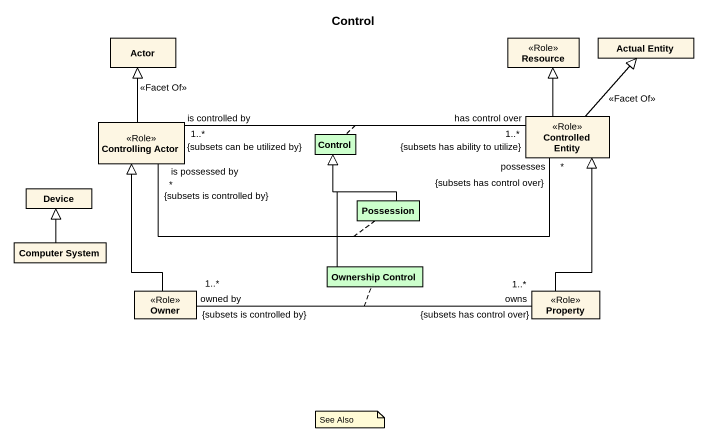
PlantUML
@startuml
title Control
hide circle
hide empty members
class "Actor" as Actor_
class Resource <<Role>>
class "Actual Entity" as Actual_Entity
class "Controlling Actor" as Controlling_Actor <<Role>>
class "Control" as Control_ #CCFFCC
class "Controlled Entity" as Controlled_Entity <<Role>>
class Device
class Possession #CCFFCC
class "Computer System" as Computer_System
class Owner <<Role>>
class "Ownership Control" as Ownership_Control #CCFFCC
class Property <<Role>>
Controlling_Actor -up-|> Actor_ : <<Facet Of>>
Controlling_Actor "is controlled by\n1..*\n{subsets can be utilized by}" -right- "has control over\n1..*\n{subsets has ability to utilize}" Controlled_Entity
(Controlling_Actor, Controlled_Entity) .. Control_
Controlling_Actor "is possessed by\n*\n{subsets is controlled by}" -right- "possesses\n*\n{subsets has control over}" Controlled_Entity
(Controlling_Actor, Controlled_Entity) .. Possession
Controlled_Entity -up-|> Resource
Controlled_Entity -up-|> Actual_Entity : <<Facet Of>>
Possession -up-|> Control_
Computer_System -up-|> Device
Owner -up-|> Controlling_Actor
Owner "owned by\n1..*\n{subsets is controlled by}" -right- "owns\n1..*\n{subsets has control over}" Property
(Owner, Property) .. Ownership_Control
Ownership_Control -up-|> Control_
Property -up-|> Controlled_Entity
note as N1
  See Also
end note
@enduml
